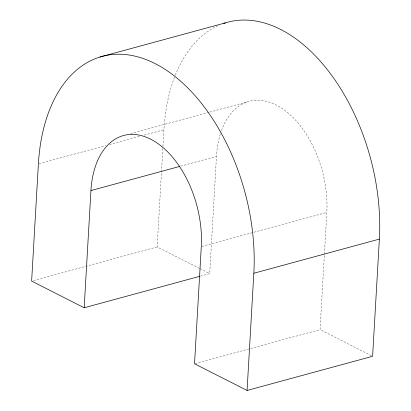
<?xml version="1.0" encoding="UTF-8"?>
<svg xmlns="http://www.w3.org/2000/svg" width="411" height="411" viewBox="0 0 411 411"><rect width="100%" height="100%" fill="white"/><g stroke="black" fill="none" stroke-linecap="round" stroke-linejoin="round"><path stroke-width="0.31" stroke-dasharray="2.06 1.54" d="M199.433 268.388L157.166 246.934L162.926 147.03M162.962 146.393L163.922 129.742A168.048 102.267 74.8 0 1 175.065 75.783M200.434 276.13L209.713 273.608L216.469 156.411A86.074 52.382 74.8 0 1 220.46 133.647M371.467 355.715L320.061 329.622L326.822 212.425A86.074 52.382 74.8 0 0 284.89 110.456A86.074 52.382 74.8 0 0 220.661 133.02M130.528 133.632L209.065 112.265M209.682 112.095L248.023 101.661M39.009 163.727L105.791 145.556M109.506 144.549L140.423 136.133M144.133 135.127L163.922 129.742M180.604 166.172L216.469 156.411M33.486 280.59L157.166 246.934M201.904 246.415L326.822 212.425M195.148 363.607L320.061 329.622M200.003 268.681L209.713 273.608M175.302 75.182A168.048 102.267 74.8 0 1 217.964 25.723"/><path stroke-width="0.62" d="M199.818 276.3L84.178 307.767L90.939 190.57A86.074 52.382 74.8 0 1 150.688 139.185A86.074 52.382 74.8 0 1 201.287 246.585L194.531 363.776L247.078 390.45L372.613 356.291L379.368 239.099A168.048 102.267 74.8 0 0 332.437 76.4A168.048 102.267 74.8 0 0 223.764 23.417M247.078 390.45L253.834 273.253A168.048 102.267 74.8 0 0 155.05 63.577A168.048 102.267 74.8 0 0 38.387 163.897L31.632 281.093L84.178 307.767M99.991 57.006L225.521 22.846M90.939 190.57L179.366 166.512M253.834 273.253L379.368 239.099"/></g></svg>
